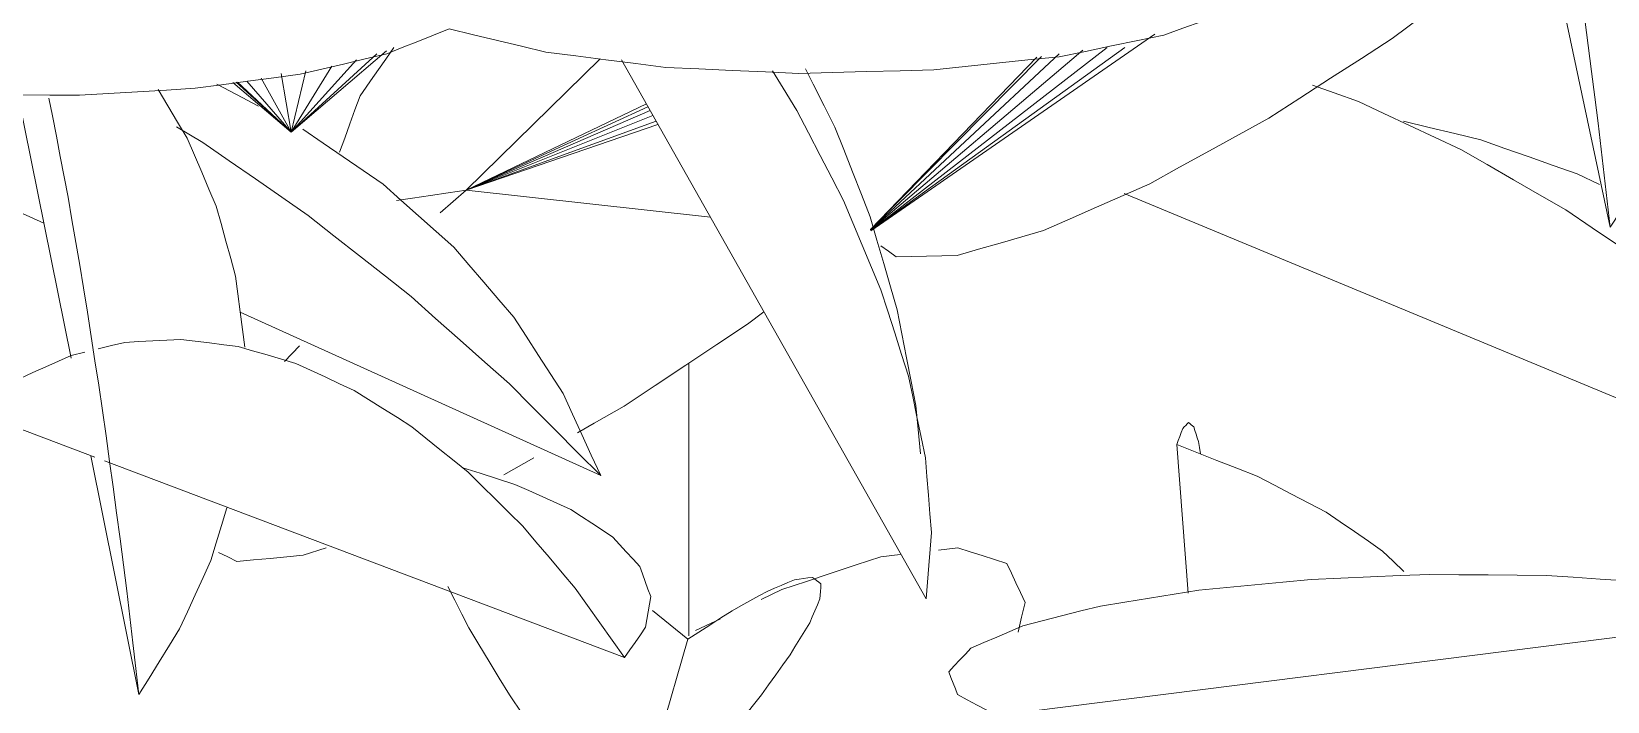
# Model space of a CAD drawing. Header units: metres. Extents: x 10.2 to 20.8, y -0.2 to 6.6.
# Drawn here: x 15.0381 to 15.1026, y 2.4667 to 2.4941 of the extents above; entities that cross this region are included whole.
import ezdxf

# ---------------------------------------------------------------- set-up
doc = ezdxf.new("R2010")
doc.units = ezdxf.units.M
for name, color, linetype, lineweight in [('Importações nas famílias', 250, 'Continuous', 5), ('Modelos genéricos', 7, 'Continuous', 5), ('Vegetação', 7, 'Continuous', 5)]:
    doc.layers.add(name, color=color, linetype=linetype, lineweight=lineweight)

# ---------------------------------------------------------------- blocks, each defined once
blk = doc.blocks.new('Planta_pergolado_12200 - plantas pergolado_skp_Component_12-V4243-Corte 3')
at = {"layer": 'Importações nas famílias'}
for p, q in [((15.037492, 2.49682), (15.037628, 2.496368)), ((15.039729, 2.480732), (15.037556, 2.491527)), ((15.038816, 2.491369), (15.038971, 2.490646)), ((15.042499, 2.466972), (15.040532, 2.476741))]:
    blk.add_line(p, q, dxfattribs=at)
at = {"layer": 'Importações nas famílias', "flags": 128}
for points in [[(15.044473, 2.489726), (15.044077, 2.490391), (15.04368, 2.491057), (15.043284, 2.491722)], [(15.038971, 2.490646), (15.039129, 2.489813), (15.039288, 2.488979), (15.039446, 2.488146), (15.039605, 2.487312)], [(15.045667, 2.48695), (15.045368, 2.487644), (15.04507, 2.488338), (15.044772, 2.489032), (15.044473, 2.489726)], [(15.039605, 2.487312), (15.039764, 2.486387), (15.039922, 2.485462), (15.040081, 2.484537), (15.04024, 2.483612)], [(15.046455, 2.48409), (15.046258, 2.484805), (15.046061, 2.48552), (15.045864, 2.486235), (15.045667, 2.48695)], [(15.046829, 2.481178), (15.046735, 2.481906), (15.046642, 2.482634), (15.046548, 2.483362), (15.046455, 2.48409)], [(15.04024, 2.483612), (15.040395, 2.482617), (15.040551, 2.481622), (15.040706, 2.480627), (15.040861, 2.479632)], [(15.040861, 2.479632), (15.041009, 2.478591), (15.041158, 2.477549), (15.041306, 2.476508), (15.041454, 2.475467)], [(15.041454, 2.475467), (15.041591, 2.474403), (15.041729, 2.47334), (15.041866, 2.472277), (15.042004, 2.471213)], [(15.045445, 2.472455), (15.045664, 2.473173), (15.045883, 2.473891), (15.046102, 2.47461)], [(15.044166, 2.469659), (15.044486, 2.470358), (15.044806, 2.471057), (15.045126, 2.471756), (15.045445, 2.472455)], [(15.042004, 2.471213), (15.042128, 2.470153), (15.042251, 2.469093), (15.042375, 2.468032), (15.042499, 2.466972)], [(15.042499, 2.466972), (15.042916, 2.467644), (15.043332, 2.468316), (15.043749, 2.468987), (15.044166, 2.469659)]]:
    blk.add_lwpolyline(points, dxfattribs=at)
blk = doc.blocks.new('Planta_pergolado_12200 - plantas pergolado_skp_Component_12-V4200-Corte 3')
at = {"layer": 'Importações nas famílias'}
blk.add_line((15.079889, 2.541516), (15.067421, 2.563559), dxfattribs=at)
at = {"layer": 'Importações nas famílias', "flags": 128}
for points in [[(15.073601, 2.563112), (15.074038, 2.562401), (15.074596, 2.561494)], [(15.076152, 2.560811), (15.075711, 2.561685), (15.075269, 2.56256), (15.07495, 2.563192)], [(15.074596, 2.561494), (15.075072, 2.560574), (15.075549, 2.559653), (15.076025, 2.558732), (15.076501, 2.557811)], [(15.077596, 2.557137), (15.077235, 2.558056), (15.076874, 2.558974), (15.076513, 2.559892), (15.076152, 2.560811)], [(15.076501, 2.557811), (15.076884, 2.556898), (15.077268, 2.555984), (15.077651, 2.555071), (15.078035, 2.554158)], [(15.078702, 2.553328), (15.078426, 2.55428), (15.078149, 2.555233), (15.077873, 2.556185), (15.077596, 2.557137)], [(15.078035, 2.554158), (15.078317, 2.553274), (15.078598, 2.55239), (15.07888, 2.551506), (15.079162, 2.550621)], [(15.079458, 2.549426), (15.079269, 2.550401), (15.07908, 2.551377), (15.078891, 2.552352), (15.078702, 2.553328)], [(15.079162, 2.550621), (15.079335, 2.549787), (15.079509, 2.548953), (15.079682, 2.548119), (15.079856, 2.547285)], [(15.079657, 2.54745), (15.079557, 2.548438), (15.079458, 2.549426)], [(15.079856, 2.547285), (15.079917, 2.54652), (15.079978, 2.545755), (15.080039, 2.54499), (15.0801, 2.544225)], [(15.0801, 2.544225), (15.080047, 2.543548), (15.079994, 2.542871), (15.079942, 2.542193), (15.079889, 2.541516)]]:
    blk.add_lwpolyline(points, dxfattribs=at)
blk = doc.blocks.new('Planta_pergolado_12200 - plantas pergolado_skp_Component_17-V4244-Corte 3')
at = {"layer": 'Importações nas famílias'}
for p, q in [((15.048735, 2.489972), (15.052634, 2.493302)), ((15.048735, 2.489972), (15.052235, 2.49318)), ((15.048735, 2.489972), (15.051408, 2.492929)), ((15.048735, 2.489972), (15.050389, 2.492679)), ((15.04933, 2.492488), (15.048735, 2.489972)), ((15.046345, 2.492003), (15.048735, 2.489972)), ((15.048735, 2.489972), (15.046347, 2.492003)), ((15.046486, 2.492016), (15.048735, 2.489972)), ((15.046528, 2.49202), (15.048735, 2.489972)), ((15.048735, 2.489972), (15.046918, 2.492061)), ((15.048735, 2.489972), (15.047497, 2.492189)), ((15.048735, 2.489972), (15.048318, 2.492381))]:
    blk.add_line(p, q, dxfattribs=at)
at = {"layer": 'Importações nas famílias', "flags": 128}
for points in [[(15.087512, 2.495081), (15.08674, 2.494796), (15.085969, 2.49451), (15.085197, 2.494225), (15.084426, 2.49394)], [(15.055193, 2.494203), (15.054554, 2.493947), (15.053915, 2.493691), (15.053275, 2.493435), (15.052636, 2.493179)], [(15.059141, 2.493253), (15.058154, 2.49349), (15.057167, 2.493728), (15.05618, 2.493965), (15.055193, 2.494203)], [(15.084426, 2.49394), (15.083354, 2.493721), (15.082282, 2.493502), (15.08121, 2.493283), (15.080138, 2.493064)], [(15.052636, 2.493179), (15.051751, 2.492971), (15.050865, 2.492764), (15.04998, 2.492557), (15.049094, 2.49235)], [(15.064047, 2.492627), (15.062821, 2.492783), (15.061594, 2.49294), (15.060367, 2.493096), (15.059141, 2.493253)], [(15.069494, 2.492378), (15.068132, 2.49244), (15.066771, 2.492502), (15.065409, 2.492564), (15.064047, 2.492627)], [(15.075014, 2.492528), (15.073634, 2.49249), (15.072254, 2.492453), (15.070874, 2.492415), (15.069494, 2.492378)], [(15.080138, 2.493064), (15.078857, 2.49293), (15.077576, 2.492796), (15.076295, 2.492662), (15.075014, 2.492528)], [(15.049094, 2.49235), (15.048023, 2.492205), (15.046952, 2.492061), (15.045881, 2.491917), (15.044809, 2.491772)], [(15.040073, 2.491486), (15.038857, 2.491492), (15.037641, 2.491498), (15.036425, 2.491504), (15.035209, 2.491511)], [(15.044809, 2.491772), (15.043625, 2.491701), (15.042441, 2.491629), (15.041257, 2.491558), (15.040073, 2.491486)]]:
    blk.add_lwpolyline(points, dxfattribs=at)
blk = doc.blocks.new('Planta_pergolado_12200 - plantas pergolado_skp_Component_16-V4245-Corte 3')
for name, p in [('Planta_pergolado_12200 - plantas pergolado_skp_Component_17-V4244-Corte 3', (0, 0)), ('Planta_pergolado_12200 - plantas pergolado_skp_Component_12-V4243-Corte 3', (0, 0)), ('Planta_pergolado_12200 - plantas pergolado_skp_Component_12-V4200-Corte 3', (-0.005186, -0.070625))]:
    blk.add_blockref(name, p)
blk = doc.blocks.new('Planta_pergolado_12200 - plantas pergolado_skp_Component_17-V4272-Corte 3')
at = {"layer": 'Importações nas famílias'}
for p, q in [((15.07285, 2.472608), (15.073635, 2.4727)), ((15.075205, 2.472883), (15.075991, 2.472975)), ((15.067945, 2.470863), (15.068792, 2.471265)), ((15.065269, 2.469593), (15.066287, 2.470076))]:
    blk.add_line(p, q, dxfattribs=at)
at = {"layer": 'Importações nas famílias', "flags": 128}
for points in [[(15.068792, 2.471265), (15.069806, 2.471601), (15.070821, 2.471937), (15.071835, 2.472273), (15.07285, 2.472608)], [(15.075991, 2.472975), (15.076493, 2.472816), (15.076996, 2.472657), (15.077499, 2.472498), (15.078001, 2.472339)], [(15.078001, 2.472339), (15.078187, 2.47194), (15.078373, 2.471542), (15.078559, 2.471143), (15.078744, 2.470744)], [(15.078744, 2.470744), (15.078601, 2.470133), (15.078457, 2.469522)]]:
    blk.add_lwpolyline(points, dxfattribs=at)
blk = doc.blocks.new('Planta_pergolado_12200 - plantas pergolado_skp_Component_16-V4273-Corte 3')
blk.add_blockref('Planta_pergolado_12200 - plantas pergolado_skp_Component_17-V4272-Corte 3', (0, 0))
blk = doc.blocks.new('Planta_pergolado_12200 - plantas pergolado_skp_Component_12-V4290-Corte 3')
at = {"layer": 'Importações nas famílias'}
for p, q in [((15.038617, 2.486254), (15.029904, 2.490206)), ((15.044041, 2.490199), (15.045116, 2.489555)), ((15.061388, 2.475928), (15.046642, 2.482615))]:
    blk.add_line(p, q, dxfattribs=at)
at = {"layer": 'Importações nas famílias', "flags": 128}
for points in [[(15.047397, 2.491045), (15.046489, 2.49152), (15.045687, 2.49194)], [(15.05249, 2.487844), (15.051671, 2.488406), (15.050851, 2.488969), (15.050032, 2.489531), (15.049213, 2.490093)], [(15.045116, 2.489555), (15.046192, 2.488809), (15.047269, 2.488063), (15.048345, 2.487318), (15.049422, 2.486572)], [(15.055376, 2.485273), (15.054654, 2.485915), (15.053933, 2.486558), (15.053211, 2.487201), (15.05249, 2.487844)], [(15.049422, 2.486572), (15.050475, 2.485742), (15.051528, 2.484913), (15.052581, 2.484083), (15.053634, 2.483254)], [(15.057838, 2.482408), (15.057222, 2.483124), (15.056607, 2.48384), (15.055991, 2.484556), (15.055376, 2.485273)], [(15.053634, 2.483254), (15.054639, 2.48236), (15.055644, 2.481466), (15.056649, 2.480572), (15.057654, 2.479678)], [(15.05985, 2.479281), (15.059347, 2.480063), (15.058844, 2.480845), (15.058341, 2.481626), (15.057838, 2.482408)], [(15.057654, 2.479678), (15.058588, 2.47874), (15.059521, 2.477803), (15.060455, 2.476866), (15.061388, 2.475928)], [(15.061388, 2.475928), (15.061003, 2.476766), (15.060619, 2.477605), (15.060234, 2.478443), (15.05985, 2.479281)]]:
    blk.add_lwpolyline(points, dxfattribs=at)
blk = doc.blocks.new('Planta_pergolado_12200 - plantas pergolado_skp_Component_16-V4293-Corte 3')
blk.add_blockref('Planta_pergolado_12200 - plantas pergolado_skp_Component_12-V4290-Corte 3', (0, 0))
blk = doc.blocks.new('Planta_pergolado_12200 - plantas pergolado_skp_-V4316-Corte 3')
for name in ['Planta_pergolado_12200 - plantas pergolado_skp_Component_16-V4293-Corte 3', 'Planta_pergolado_12200 - plantas pergolado_skp_Component_16-V4273-Corte 3']:
    blk.add_blockref(name, (0, 0))
blk = doc.blocks.new('Planta_pergolado_12200 - plantas pergolado_skp_-V4317-Corte 3')
for name in ['Planta_pergolado_12200 - plantas pergolado_skp_-V4316-Corte 3', 'Planta_pergolado_12200 - plantas pergolado_skp_Component_16-V4245-Corte 3']:
    blk.add_blockref(name, (0, 0))
blk = doc.blocks.new('Planta_pergolado_12200 - plantas pergolado_skp_-V4514-Corte 3')
blk.add_blockref('Planta_pergolado_12200 - plantas pergolado_skp_-V4317-Corte 3', (0, 0))
blk = doc.blocks.new('Planta_pergolado_12200 - plantas pergolado_skp_Component_12-V4783-Corte 3')
at = {"layer": 'Importações nas famílias'}
blk.add_line((15.102677, 2.486087), (15.097308, 2.511437), dxfattribs=at)
at = {"layer": 'Importações nas famílias', "flags": 128}
for points in [[(15.09868, 2.511437), (15.098685, 2.511414), (15.09884, 2.510734), (15.098995, 2.510053), (15.099149, 2.509372)], [(15.103066, 2.510249), (15.102576, 2.510847), (15.102086, 2.511444)], [(15.104652, 2.507722), (15.104255, 2.508354), (15.103859, 2.508985), (15.103462, 2.509617), (15.103066, 2.510249)], [(15.099149, 2.509372), (15.099308, 2.508574), (15.099466, 2.507776), (15.099625, 2.506978), (15.099784, 2.50618)], [(15.105846, 2.505084), (15.105547, 2.505744), (15.105249, 2.506403), (15.10495, 2.507062), (15.104652, 2.507722)], [(15.099784, 2.50618), (15.099942, 2.505283), (15.100101, 2.504386), (15.10026, 2.50349), (15.100419, 2.502593)], [(15.106634, 2.502367), (15.106437, 2.503046), (15.10624, 2.503726), (15.106043, 2.504405), (15.105846, 2.505084)], [(15.100419, 2.502593), (15.100574, 2.501619), (15.100729, 2.500645), (15.100885, 2.499671), (15.10104, 2.498697)], [(15.107007, 2.499599), (15.106914, 2.500291), (15.106821, 2.500983), (15.106727, 2.501675), (15.106634, 2.502367)], [(15.106963, 2.496812), (15.106974, 2.497509), (15.106985, 2.498206), (15.106996, 2.498902), (15.107007, 2.499599)], [(15.10104, 2.498697), (15.101188, 2.497668), (15.101336, 2.49664), (15.101484, 2.495611), (15.101633, 2.494582)], [(15.1065, 2.494037), (15.106615, 2.494731), (15.106731, 2.495425), (15.106847, 2.496118), (15.106963, 2.496812)], [(15.101633, 2.494582), (15.10177, 2.493523), (15.101908, 2.492464), (15.102045, 2.491405), (15.102183, 2.490346)], [(15.105624, 2.491304), (15.105843, 2.491987), (15.106062, 2.492671), (15.106281, 2.493354), (15.1065, 2.494037)], [(15.104345, 2.488644), (15.104665, 2.489309), (15.104985, 2.489974), (15.105304, 2.490639), (15.105624, 2.491304)], [(15.102183, 2.490346), (15.102306, 2.489281), (15.10243, 2.488216), (15.102554, 2.487151), (15.102677, 2.486087)], [(15.102677, 2.486087), (15.103094, 2.486726), (15.103511, 2.487365), (15.103928, 2.488005), (15.104345, 2.488644)]]:
    blk.add_lwpolyline(points, dxfattribs=at)
blk = doc.blocks.new('Planta_pergolado_12200 - plantas pergolado_skp_Component_16-V4786-Corte 3')
blk.add_blockref('Planta_pergolado_12200 - plantas pergolado_skp_Component_12-V4783-Corte 3', (0, 0))
blk = doc.blocks.new('Planta_pergolado_12200 - plantas pergolado_skp_Component_12-V4824-Corte 3')
at = {"layer": 'Importações nas famílias'}
for p, q in [((15.039734, 2.480844), (15.040284, 2.480977)), ((15.035683, 2.478575), (15.040701, 2.476678)), ((15.04109, 2.47653), (15.062364, 2.468486))]:
    blk.add_line(p, q, dxfattribs=at)
at = {"layer": 'Importações nas famílias', "flags": 128}
for points in [[(15.041933, 2.481377), (15.042504, 2.481408), (15.043074, 2.481438), (15.043645, 2.481469), (15.044215, 2.4815)], [(15.044215, 2.4815), (15.0448, 2.481427), (15.045385, 2.481355), (15.04597, 2.481283), (15.046555, 2.481211)], [(15.040834, 2.481111), (15.041383, 2.481244), (15.041933, 2.481377)], [(15.046555, 2.481211), (15.047148, 2.481036), (15.047741, 2.480862), (15.048334, 2.480687), (15.048927, 2.480513)], [(15.037643, 2.479907), (15.038166, 2.480141), (15.038689, 2.480375), (15.039211, 2.48061), (15.039734, 2.480844)], [(15.048927, 2.480513), (15.049522, 2.480238), (15.050116, 2.479964), (15.05071, 2.479689), (15.051305, 2.479415)], [(15.035683, 2.478575), (15.036173, 2.478908), (15.036663, 2.479241), (15.037153, 2.479574), (15.037643, 2.479907)], [(15.051305, 2.479415), (15.051894, 2.479043), (15.052483, 2.478671), (15.053072, 2.4783), (15.053661, 2.477928)], [(15.053661, 2.477928), (15.054238, 2.477463), (15.054816, 2.476998), (15.055393, 2.476534), (15.055971, 2.476069)], [(15.057876, 2.47557), (15.057169, 2.475797), (15.056463, 2.476024), (15.055757, 2.476251)], [(15.055971, 2.476069), (15.05653, 2.475516), (15.057089, 2.474964), (15.057648, 2.474411), (15.058207, 2.473859)], [(15.060173, 2.474541), (15.059599, 2.474798), (15.059024, 2.475056), (15.05845, 2.475313), (15.057876, 2.47557)], [(15.06189, 2.473415), (15.061461, 2.473696), (15.061031, 2.473978), (15.060602, 2.474259), (15.060173, 2.474541)], [(15.058207, 2.473859), (15.058742, 2.473224), (15.059277, 2.47259), (15.059811, 2.471956), (15.060346, 2.471322)], [(15.062985, 2.472217), (15.062711, 2.472517), (15.062437, 2.472816), (15.062164, 2.473115), (15.06189, 2.473415)], [(15.063434, 2.470977), (15.063322, 2.471287), (15.06321, 2.471597), (15.063097, 2.471907), (15.062985, 2.472217)], [(15.060346, 2.471322), (15.060851, 2.470613), (15.061355, 2.469904), (15.06186, 2.469195), (15.062364, 2.468486)], [(15.063225, 2.469724), (15.063277, 2.470037), (15.06333, 2.470351), (15.063382, 2.470664), (15.063434, 2.470977)], [(15.062364, 2.468486), (15.062579, 2.468795), (15.062795, 2.469105), (15.06301, 2.469414), (15.063225, 2.469724)]]:
    blk.add_lwpolyline(points, dxfattribs=at)
blk = doc.blocks.new('Planta_pergolado_12200 - plantas pergolado_skp_Component_12-V4801-Corte 3')
at = {"layer": 'Importações nas famílias'}
blk.add_line((15.090606, 2.539933), (15.090131, 2.546022), dxfattribs=at)
at = {"layer": 'Importações nas famílias', "flags": 128}
for points in [[(15.090383, 2.546678), (15.09032, 2.546514), (15.090257, 2.54635), (15.090194, 2.546186), (15.090131, 2.546022)], [(15.090616, 2.546917), (15.090558, 2.546857), (15.090499, 2.546797), (15.090441, 2.546737), (15.090383, 2.546678)], [(15.090829, 2.546738), (15.090776, 2.546783), (15.090723, 2.546828), (15.09067, 2.546873), (15.090616, 2.546917)], [(15.09102, 2.546143), (15.090972, 2.546292), (15.090925, 2.546441), (15.090877, 2.54659), (15.090829, 2.546738)], [(15.090131, 2.546022), (15.090953, 2.545696), (15.091775, 2.545369), (15.092597, 2.545043), (15.093418, 2.544716)], [(15.091102, 2.545641), (15.091061, 2.545892), (15.09102, 2.546143)], [(15.093418, 2.544716), (15.094126, 2.54435), (15.094833, 2.543983), (15.09554, 2.543617), (15.096248, 2.54325)], [(15.096248, 2.54325), (15.096824, 2.542853), (15.0974, 2.542455), (15.097976, 2.542057), (15.098552, 2.541659)], [(15.098552, 2.541659), (15.098984, 2.541239), (15.099415, 2.540819)]]:
    blk.add_lwpolyline(points, dxfattribs=at)
blk = doc.blocks.new('Planta_pergolado_12200 - plantas pergolado_skp_Component_17-V4826-Corte 3')
at = {"layer": 'Importações nas famílias'}
blk.add_line((15.110872, 2.470324), (15.077584, 2.466115), dxfattribs=at)
at = {"layer": 'Importações nas famílias', "flags": 128}
for points in [[(15.090441, 2.471681), (15.091653, 2.471733), (15.092866, 2.471784), (15.094079, 2.471836), (15.095292, 2.471887)], [(15.095292, 2.471887), (15.096487, 2.471876), (15.097682, 2.471865), (15.098876, 2.471854), (15.100071, 2.471843)], [(15.100071, 2.471843), (15.101166, 2.47177), (15.102261, 2.471697), (15.103357, 2.471625), (15.104452, 2.471552)], [(15.081825, 2.470592), (15.082831, 2.470754), (15.083836, 2.470916), (15.084842, 2.471078), (15.085847, 2.471239)], [(15.085847, 2.471239), (15.086996, 2.47135), (15.088144, 2.47146), (15.089292, 2.471571), (15.090441, 2.471681)], [(15.078648, 2.469783), (15.079442, 2.469985), (15.080237, 2.470187), (15.081031, 2.47039), (15.081825, 2.470592)], [(15.076533, 2.468867), (15.077062, 2.469096), (15.077591, 2.469325), (15.078119, 2.469554), (15.078648, 2.469783)], [(15.075624, 2.467907), (15.075851, 2.468147), (15.076078, 2.468387), (15.076306, 2.468627), (15.076533, 2.468867)], [(15.075982, 2.466968), (15.075893, 2.467203), (15.075803, 2.467437), (15.075713, 2.467672), (15.075624, 2.467907)], [(15.077584, 2.466115), (15.077184, 2.466328), (15.076783, 2.466541), (15.076383, 2.466755), (15.075982, 2.466968)]]:
    blk.add_lwpolyline(points, dxfattribs=at)
blk = doc.blocks.new('Planta_pergolado_12200 - plantas pergolado_skp_Component_16-V4827-Corte 3')
for name, p in [('Planta_pergolado_12200 - plantas pergolado_skp_Component_12-V4824-Corte 3', (0, 0)), ('Planta_pergolado_12200 - plantas pergolado_skp_Component_12-V4801-Corte 3', (-0.005186, -0.068817)), ('Planta_pergolado_12200 - plantas pergolado_skp_Component_17-V4826-Corte 3', (0, 0))]:
    blk.add_blockref(name, p)
blk = doc.blocks.new('Planta_pergolado_12200 - plantas pergolado_skp_Component_12-V4871-Corte 3')
at = {"layer": 'Importações nas famílias'}
for p, q in [((15.102237, 2.48783), (15.101329, 2.488268)), ((15.117136, 2.473213), (15.082793, 2.487469))]:
    blk.add_line(p, q, dxfattribs=at)
at = {"layer": 'Importações nas famílias', "flags": 128}
for points in [[(15.0905, 2.491905), (15.09138, 2.49159), (15.092376, 2.491235)], [(15.092376, 2.491235), (15.093423, 2.490742), (15.094471, 2.49025), (15.095518, 2.489757), (15.096566, 2.489265)], [(15.097383, 2.489663), (15.096328, 2.489918), (15.095274, 2.490174), (15.09422, 2.490429)], [(15.096566, 2.489265), (15.09764, 2.488648), (15.098715, 2.48803), (15.09979, 2.487412), (15.100864, 2.486795)], [(15.101329, 2.488268), (15.100343, 2.488617), (15.099356, 2.488965), (15.098369, 2.489314), (15.097383, 2.489663)], [(15.100864, 2.486795), (15.101941, 2.486067), (15.103017, 2.485338), (15.104094, 2.48461), (15.10517, 2.483882)], [(15.104961, 2.486517), (15.104053, 2.486955), (15.103437, 2.487252)], [(15.108238, 2.484428), (15.107419, 2.48495), (15.1066, 2.485473), (15.105781, 2.485995), (15.104961, 2.486517)], [(15.111124, 2.482025), (15.110403, 2.482626), (15.109681, 2.483227), (15.10896, 2.483827), (15.108238, 2.484428)], [(15.10517, 2.483882), (15.106223, 2.48306), (15.107276, 2.482238), (15.10833, 2.481417), (15.109383, 2.480595)], [(15.113586, 2.479335), (15.112971, 2.480007), (15.112355, 2.48068), (15.11174, 2.481353), (15.111124, 2.482025)], [(15.109383, 2.480595), (15.110388, 2.479699), (15.111393, 2.478803), (15.112398, 2.477907), (15.113403, 2.477011)], [(15.115598, 2.476386), (15.115095, 2.477124), (15.114592, 2.477861), (15.114089, 2.478598), (15.113586, 2.479335)], [(15.113403, 2.477011), (15.114336, 2.476061), (15.11527, 2.475112), (15.116203, 2.474163), (15.117136, 2.473213)], [(15.117136, 2.473213), (15.116752, 2.474007), (15.116367, 2.4748), (15.115983, 2.475593), (15.115598, 2.476386)]]:
    blk.add_lwpolyline(points, dxfattribs=at)
blk = doc.blocks.new('Planta_pergolado_12200 - plantas pergolado_skp_Component_12-V4872-Corte 3')
at = {"layer": 'Importações nas famílias'}
for p, q in [((15.063186, 2.463117), (15.064954, 2.469237)), ((15.065965, 2.464465), (15.066433, 2.465022)), ((15.062373, 2.460303), (15.062618, 2.461153)), ((15.062373, 2.460303), (15.06292, 2.460926))]:
    blk.add_line(p, q, dxfattribs=at)
at = {"layer": 'Importações nas famílias', "flags": 128}
for points in [[(15.055139, 2.471397), (15.055425, 2.470832), (15.05571, 2.470266), (15.055995, 2.4697)], [(15.06822, 2.471207), (15.067854, 2.471004), (15.067489, 2.470801), (15.067124, 2.470598), (15.066759, 2.470395)], [(15.06932, 2.471666), (15.069045, 2.471551), (15.06877, 2.471437), (15.068495, 2.471322), (15.06822, 2.471207)], [(15.070048, 2.471764), (15.069866, 2.47174), (15.069684, 2.471715), (15.069502, 2.47169), (15.06932, 2.471666)], [(15.070395, 2.471502), (15.070308, 2.471568), (15.070221, 2.471633), (15.070135, 2.471699), (15.070048, 2.471764)], [(15.070357, 2.470882), (15.070367, 2.471037), (15.070376, 2.471192), (15.070386, 2.471347), (15.070395, 2.471502)], [(15.069936, 2.469912), (15.070041, 2.470155), (15.070147, 2.470397), (15.070252, 2.47064), (15.070357, 2.470882)], [(15.064954, 2.469237), (15.064227, 2.469825), (15.063501, 2.470414)], [(15.066759, 2.470395), (15.066307, 2.470105), (15.065856, 2.469816), (15.065405, 2.469526), (15.064954, 2.469237)], [(15.069134, 2.468601), (15.069335, 2.468929), (15.069535, 2.469257), (15.069735, 2.469584), (15.069936, 2.469912)], [(15.055995, 2.4697), (15.05641, 2.469015), (15.056826, 2.468329), (15.057241, 2.467644), (15.057656, 2.466958)], [(15.067962, 2.466965), (15.068255, 2.467374), (15.068548, 2.467783), (15.068841, 2.468192), (15.069134, 2.468601)], [(15.057656, 2.466958), (15.058192, 2.466169), (15.058728, 2.465379), (15.059264, 2.46459), (15.059799, 2.463801)], [(15.066433, 2.465022), (15.066815, 2.465508), (15.067198, 2.465994), (15.06758, 2.46648), (15.067962, 2.466965)], [(15.059799, 2.463801), (15.060443, 2.462927), (15.061086, 2.462052), (15.061729, 2.461178), (15.062373, 2.460303)]]:
    blk.add_lwpolyline(points, dxfattribs=at)
blk = doc.blocks.new('Planta_pergolado_12200 - plantas pergolado_skp_Component_12-V4873-Corte 3')
at = {"layer": 'Importações nas famílias'}
for p, q in [((15.106622, 2.505103), (15.107032, 2.504938)), ((15.100403, 2.496826), (15.098728, 2.497618)), ((15.123168, 2.486053), (15.106622, 2.493883))]:
    blk.add_line(p, q, dxfattribs=at)
at = {"layer": 'Importações nas famílias', "flags": 128}
for points in [[(15.107032, 2.504938), (15.108108, 2.504345), (15.109184, 2.503752), (15.109842, 2.50339)], [(15.113215, 2.501179), (15.114155, 2.500485), (15.115095, 2.499791)], [(15.115095, 2.499791), (15.115877, 2.499012), (15.116659, 2.498234), (15.117441, 2.497455), (15.118223, 2.496676)], [(15.118223, 2.496676), (15.118829, 2.49583), (15.119435, 2.494985), (15.120041, 2.49414), (15.120647, 2.493294)], [(15.120647, 2.493294), (15.121062, 2.492402), (15.121477, 2.49151), (15.121893, 2.490618), (15.122308, 2.489726)], [(15.122308, 2.489726), (15.122523, 2.488807), (15.122738, 2.487889), (15.122953, 2.486971), (15.123168, 2.486053)]]:
    blk.add_lwpolyline(points, dxfattribs=at)
blk = doc.blocks.new('Planta_pergolado_12200 - plantas pergolado_skp_Component_17-V4874-Corte 3')
at = {"layer": 'Importações nas famílias'}
for p, q in [((15.072438, 2.485943), (15.08405, 2.493985)), ((15.072423, 2.485982), (15.080141, 2.493181)), ((15.072428, 2.485969), (15.081109, 2.493326)), ((15.072433, 2.485957), (15.082103, 2.493439)), ((15.072436, 2.485948), (15.082831, 2.493439)), ((15.061372, 2.492979), (15.055888, 2.487609)), ((15.072417, 2.485997), (15.079227, 2.493044)), ((15.072418, 2.485994), (15.079412, 2.493071)), ((15.055888, 2.487609), (15.063256, 2.49113)), ((15.055888, 2.487609), (15.06332, 2.491017)), ((15.06341, 2.490857), (15.055888, 2.487609)), ((15.063523, 2.490656), (15.055888, 2.487609)), ((15.063652, 2.49043), (15.055888, 2.487609)), ((15.063727, 2.490296), (15.055888, 2.487609)), ((15.054823, 2.486678), (15.055888, 2.487609)), ((15.065877, 2.486496), (15.055888, 2.487609)), ((15.068063, 2.48263), (15.067398, 2.482124)), ((15.04845, 2.480594), (15.049066, 2.481231)), ((15.058655, 2.476661), (15.057423, 2.475958)), ((15.050154, 2.472972), (15.049223, 2.47267))]:
    blk.add_line(p, q, dxfattribs=at)
at = {"layer": 'Importações nas famílias', "flags": 128}
for points in [[(15.098655, 2.497434), (15.097432, 2.496528), (15.096209, 2.495623), (15.094987, 2.494717), (15.093764, 2.493811)], [(15.093764, 2.493811), (15.092502, 2.492996), (15.091239, 2.49218), (15.089977, 2.491365), (15.088714, 2.490549)], [(15.051549, 2.491469), (15.052074, 2.492216), (15.052598, 2.492963), (15.052932, 2.493439)], [(15.050712, 2.489161), (15.050922, 2.489738), (15.051131, 2.490315), (15.05134, 2.490892), (15.051549, 2.491469)], [(15.088714, 2.490549), (15.087498, 2.489879), (15.086281, 2.489209), (15.085065, 2.488539), (15.083848, 2.487868)], [(15.055888, 2.487609), (15.055156, 2.487498), (15.054423, 2.487387), (15.053691, 2.487275), (15.053034, 2.487175)], [(15.083848, 2.487868), (15.082761, 2.487389), (15.081673, 2.486911), (15.080586, 2.486432), (15.079498, 2.485953)], [(15.079498, 2.485953), (15.078614, 2.485698), (15.07773, 2.485442), (15.076845, 2.485187), (15.075961, 2.484932)], [(15.073477, 2.484876), (15.073162, 2.485105), (15.072847, 2.485333)], [(15.075961, 2.484932), (15.07534, 2.484918), (15.074719, 2.484904), (15.074098, 2.48489), (15.073477, 2.484876)], [(15.067398, 2.482124), (15.066137, 2.481286), (15.064875, 2.480448), (15.063614, 2.479609), (15.062353, 2.478771)], [(15.062353, 2.478771), (15.06112, 2.478068), (15.060443, 2.477682)], [(15.046513, 2.472419), (15.046134, 2.472599), (15.045755, 2.47278)], [(15.049223, 2.47267), (15.048546, 2.472607), (15.047868, 2.472544), (15.04719, 2.472482), (15.046513, 2.472419)]]:
    blk.add_lwpolyline(points, dxfattribs=at)
blk = doc.blocks.new('Planta_pergolado_12200 - plantas pergolado_skp_Component_16-V4875-Corte 3')
for name in ['Planta_pergolado_12200 - plantas pergolado_skp_Component_17-V4874-Corte 3', 'Planta_pergolado_12200 - plantas pergolado_skp_Component_12-V4873-Corte 3', 'Planta_pergolado_12200 - plantas pergolado_skp_Component_12-V4871-Corte 3', 'Planta_pergolado_12200 - plantas pergolado_skp_Component_12-V4872-Corte 3']:
    blk.add_blockref(name, (0, 0))
blk = doc.blocks.new('Planta_pergolado_12200 - plantas pergolado_skp_-V4876-Corte 3')
blk.add_blockref('Planta_pergolado_12200 - plantas pergolado_skp_Component_16-V4875-Corte 3', (0, 0))
blk = doc.blocks.new('Planta_pergolado_12200 - plantas pergolado_skp_-V4877-Corte 3')
for name in ['Planta_pergolado_12200 - plantas pergolado_skp_Component_16-V4786-Corte 3', 'Planta_pergolado_12200 - plantas pergolado_skp_-V4876-Corte 3', 'Planta_pergolado_12200 - plantas pergolado_skp_Component_16-V4827-Corte 3']:
    blk.add_blockref(name, (0, 0))
blk = doc.blocks.new('Planta_pergolado_12200 - plantas pergolado_skp_-V5113-Corte 3')
blk.add_blockref('Planta_pergolado_12200 - plantas pergolado_skp_-V4877-Corte 3', (0, 0))
blk = doc.blocks.new('Planta_pergolado_12200 - Planta_pergolado_12200-V5114-Corte 3')
for name in ['Planta_pergolado_12200 - plantas pergolado_skp_-V4514-Corte 3', 'Planta_pergolado_12200 - plantas pergolado_skp_-V5113-Corte 3']:
    blk.add_blockref(name, (0, 0))
blk = doc.blocks.new('Churrasqueira - Tipo 1-3141361-Corte 3')
at = {"layer": 'Modelos genéricos', "color": 250}
blk.add_line((15.065, 2.469379), (15.065, 2.480536), dxfattribs=at)

msp = doc.modelspace()

# ---------------------------------------------------------------- block references
at = {"layer": 'Modelos genéricos', "color": 250}
msp.add_blockref('Churrasqueira - Tipo 1-3141361-Corte 3', (0, 0), dxfattribs=at)
at = {"layer": 'Vegetação', "color": 250}
msp.add_blockref('Planta_pergolado_12200 - Planta_pergolado_12200-V5114-Corte 3', (0, 0), dxfattribs=at)

doc.saveas('drawing.dxf')
